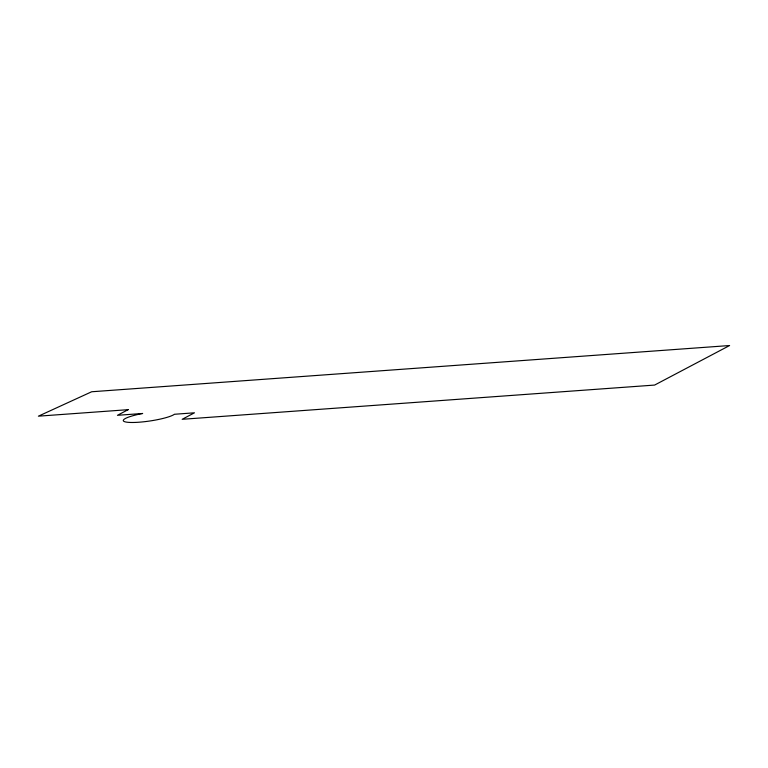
<?xml version="1.0" encoding="UTF-8"?>
<svg xmlns="http://www.w3.org/2000/svg" width="768" height="768" viewBox="0 0 768 768"><rect width="100%" height="100%" fill="white"/><g stroke="black" fill="none" stroke-linecap="round" stroke-linejoin="round"><path stroke-width="1.15" d="M128.15 409.67L117.456 415.306L142.675 413.472A26.371 4.31 -8.5 0 0 130.723 422.467A26.371 4.31 -8.5 0 0 174.442 414.269L194.467 412.81L182.17 419.299L654.624 385.066L729.6 345.533L91.69 391.757L38.4 416.17L128.15 409.67"/></g></svg>
